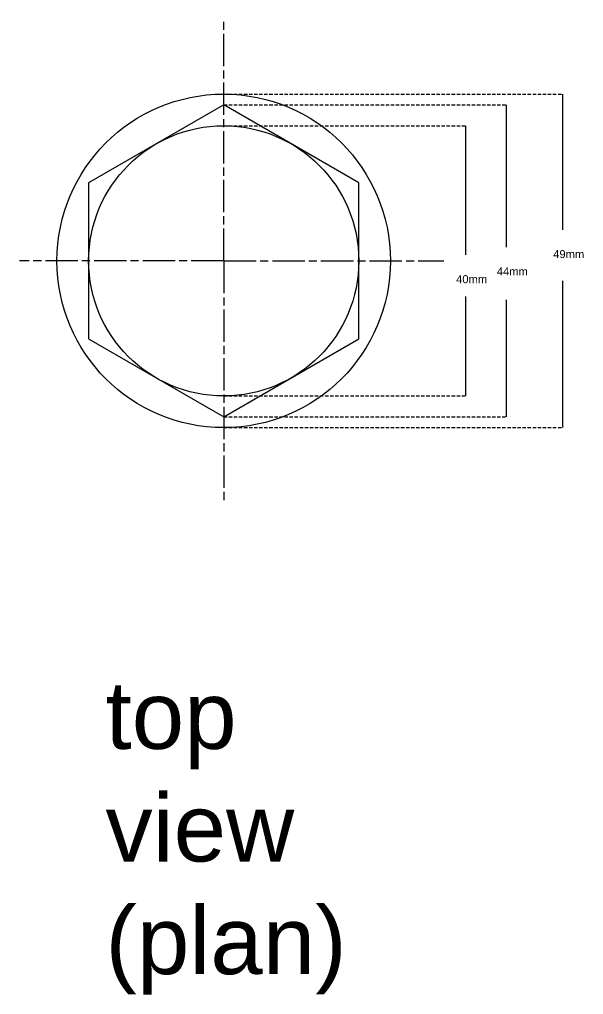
# Model space of a CAD drawing. Header units: millimetres. Extents: x 12 to 281, y -106 to 38.
# Drawn here: x 11.7 to 95.2, y -106.2 to 38.2 of the extents above; entities that cross this region are included whole.
import ezdxf

# ---------------------------------------------------------------- set-up
doc = ezdxf.new("R2010")
doc.units = ezdxf.units.MM
doc.header["$MEASUREMENT"] = 0
doc.linetypes.add('ACAD_ISO08W100', pattern=[36, 24, -3, 6, -3])
doc.linetypes.add('HIDDENX2', pattern=[0.75, 0.5, -0.25])
doc.styles.get("Standard").update_dxf_attribs({"font": 'arial.ttf'})

msp = doc.modelspace()

# ---------------------------------------------------------------- linework, layer by layer
at = {"linetype": 'ACAD_ISO08W100', "ltscale": 0.2}
for q in [(41.96965, 38.16194), (11.72988, 2.43258), (41.96965, -33.29678), (74.57312, 2.43258)]:
    msp.add_line((41.96965, 2.43258), q, dxfattribs=at)
at = {"linetype": 'HIDDENX2'}
for p, q in [((41.96965, 27.1192), (92.13529, 27.1192)), ((41.96965, 25.52659), (83.7831, 25.52659)), ((41.96965, 22.43258), (77.76299, 22.43258)), ((41.96965, -17.56742), (77.76299, -17.56742)), ((41.96965, -20.66143), (83.7831, -20.66143)), ((41.96965, -22.25404), (92.13529, -22.25404))]:
    msp.add_line(p, q, dxfattribs=at)
for p, q in [((92.13529, 27.1192), (92.13529, 7.04549)), ((83.7831, 25.52659), (83.7831, 4.4839)), ((77.76299, 22.43258), (77.76299, 3.33119)), ((92.13529, -0.51118), (92.13529, -22.25404)), ((77.76299, -2.81661), (77.76299, -17.56742)), ((83.7831, -3.32892), (83.7831, -20.66143))]:
    msp.add_line(p, q)
msp.add_lwpolyline([(61.96965, 13.97958), (41.96965, 25.52659), (21.96965, 13.97958), (21.96965, -9.11443), (41.96965, -20.66143), (61.96965, -9.11443)], close=True)
for radius in [24.68662, 20]:
    msp.add_circle((41.96965, 2.43258), radius)

# ---------------------------------------------------------------- texts
at = {"char_height": 1.18435, "attachment_point": 1}
for s, insert in [(' 49mm', (90.29951, 4.02855)), (' 44mm', (81.94731, 1.46696)), (' 40mm', (75.92721, 0.31425))]:
    msp.add_mtext_dynamic_manual_height_columns(s, width=28.8563435, gutter_width=5.92175, heights=[0], dxfattribs=dict(at, insert=insert))
at = {"linetype": 'Continuous', "insert": (24.46556, -43.13566), "char_height": 0.0266697, "attachment_point": 1}
msp.add_mtext_dynamic_manual_height_columns('{\\H374.95769x;\\Ptop view (plan) }', width=9.6658246, gutter_width=0.13335, heights=[0], dxfattribs=at)

doc.saveas('drawing.dxf')
